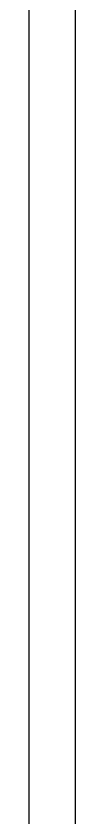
# Model space of a CAD drawing. Extents: x 1635833 to 4277885, y 16914845 to 35313750.
# Drawn here: x 2209538.6 to 2209553.1, y 17884917.2 to 17885168 of the extents above; entities that cross this region are included whole.
import ezdxf

# ---------------------------------------------------------------- set-up
doc = ezdxf.new("R2010")
doc.units = 0
doc.header["$LTSCALE"] = 1000
doc.header["$MEASUREMENT"] = 0

# ---------------------------------------------------------------- blocks, each defined once
blk = doc.blocks.new('抗震大样1')
at = {"color": 2, "linetype": 'Continuous'}
for p, q in [((2257.901853601448, -426.6520565391984), (2257.901853601448, -3085.297560543753)), ((2278.672521600034, -426.6520565391984), (2278.672521600034, -3085.297560543753))]:
    blk.add_line(p, q, dxfattribs=at)

msp = doc.modelspace()

# ---------------------------------------------------------------- block references
at = {"xscale": 0.7, "yscale": 0.7, "zscale": 0.7}
msp.add_blockref('抗震大样1', (2207958.033858371, 17885581.71706331), dxfattribs=at)

doc.saveas('drawing.dxf')
